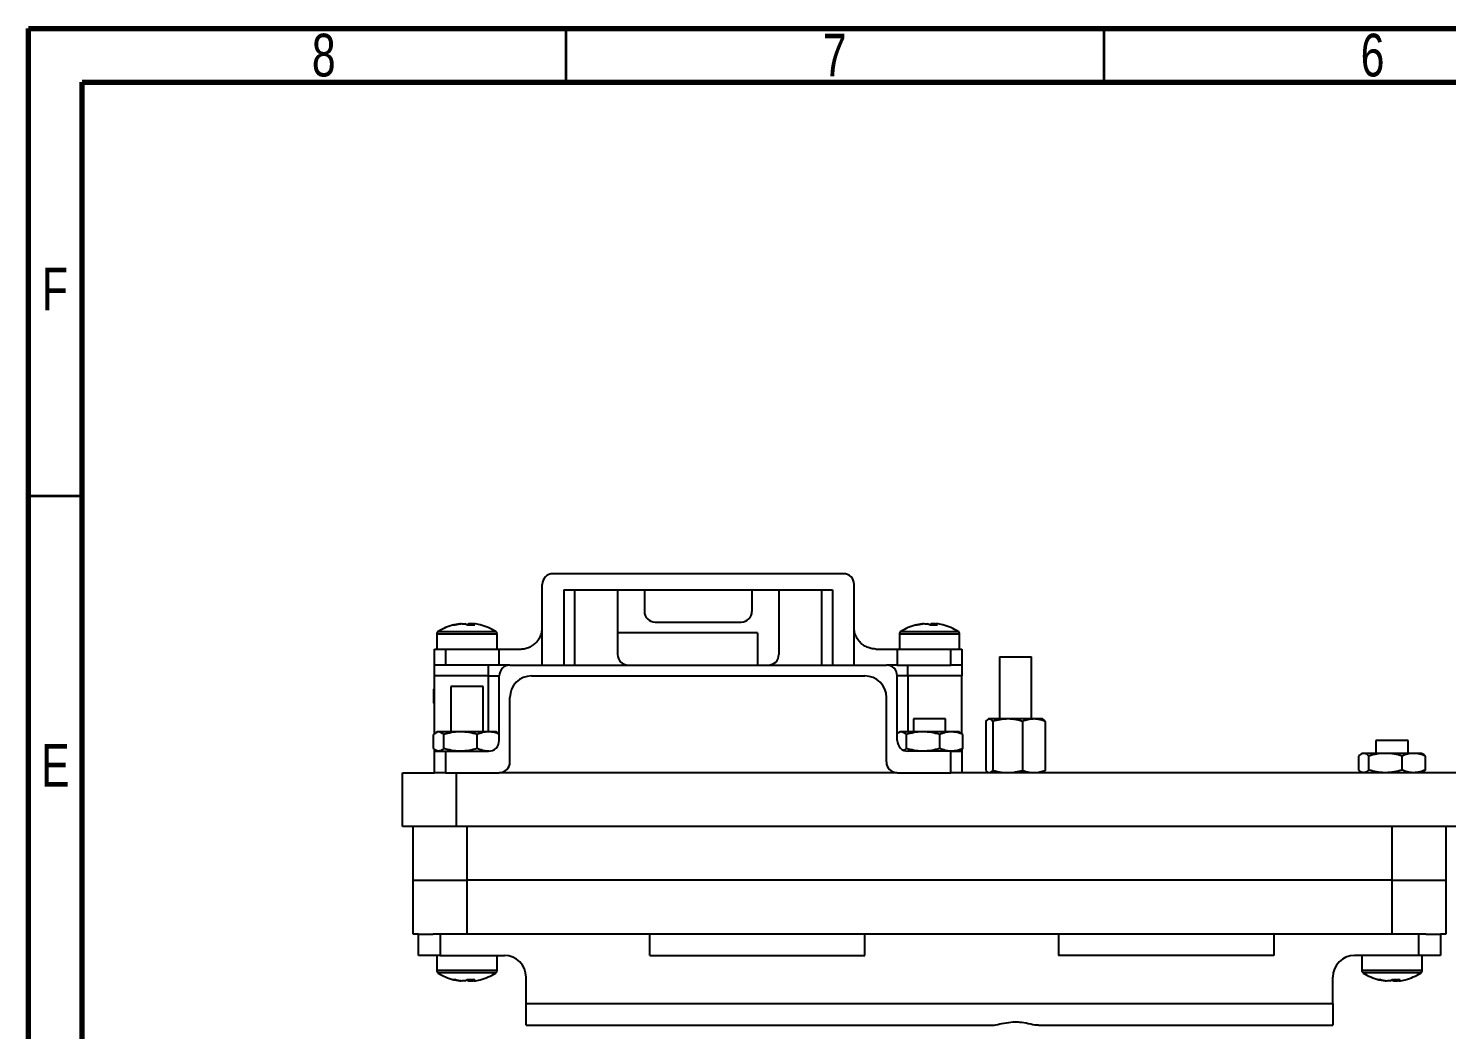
# Model space of a CAD drawing. Header units: millimetres. Extents: x 15 to 415, y 5 to 292.
# Drawn here: x 15 to 146.8, y 198.9 to 292 of the extents above; entities that cross this region are included whole.
import ezdxf

# ---------------------------------------------------------------- set-up
doc = ezdxf.new("R2010")
doc.units = ezdxf.units.MM
doc.styles.add('SLDTEXTSTYLE0', font='TXT', dxfattribs={"width": 0.75})

msp = doc.modelspace()

# ---------------------------------------------------------------- linework, layer by layer
at = {"color": 7, "linetype": 'Continuous', "lineweight": 70}
for p, q in [((15, 5), (15, 292)), ((15, 292), (415, 292)), ((20, 10), (20, 287)), ((20, 287), (410, 287))]:
    msp.add_line(p, q, dxfattribs=at)
at = {"color": 7, "linetype": 'Continuous', "lineweight": 35}
for p, q in [((65, 287), (65, 292)), ((115, 287), (115, 292)), ((20, 248.5), (15, 248.5))]:
    msp.add_line(p, q, dxfattribs=at)
at = {"color": 7, "linetype": 'Continuous', "lineweight": 25}
for p, q in [((90.77, 241.29), (63.77, 241.29)), ((62.77, 236.29), (62.77, 240.29)), ((91.77, 236.29), (91.77, 240.29)), ((64.77, 239.79), (89.77, 239.79)), ((64.77, 239.79), (64.77, 232.79)), ((65.77, 239.79), (65.77, 232.79)), ((65.77, 239.79), (69.77, 239.79)), ((69.77, 239.79), (69.77, 233.79)), ((72.27, 239.79), (72.27, 237.79)), ((82.27, 239.79), (82.27, 237.79)), ((84.77, 239.79), (84.77, 233.79)), ((84.77, 239.79), (88.77, 239.79)), ((88.77, 232.79), (88.77, 239.79)), ((89.77, 239.79), (89.77, 232.79)), ((55.25, 236.64), (55.12, 236.64)), ((55.34, 236.64), (55.59, 236.64)), ((56.2, 236.64), (55.95, 236.64)), ((55.96, 236.5), (55.95, 236.64)), ((56.2, 236.64), (56.19, 236.5)), ((56.29, 236.64), (56.42, 236.64)), ((56.29, 236.64), (56.29, 236.5)), ((62.77, 232.79), (62.77, 236.29)), ((73.27, 236.79), (81.27, 236.79)), ((91.77, 232.79), (91.77, 236.29)), ((98.25, 236.64), (98.12, 236.64)), ((98.34, 236.64), (98.59, 236.64)), ((99.2, 236.64), (98.95, 236.64)), ((98.96, 236.5), (98.95, 236.64)), ((99.2, 236.64), (99.19, 236.5)), ((99.29, 236.64), (99.42, 236.64)), ((99.29, 236.64), (99.29, 236.5)), ((52.97, 235.69), (52.97, 234.29)), ((58.57, 234.29), (58.57, 235.69)), ((82.77, 235.79), (69.77, 235.79)), ((82.77, 235.79), (82.77, 232.79)), ((95.97, 235.69), (95.97, 234.29)), ((101.57, 234.29), (101.57, 235.69)), ((52.77, 232.79), (52.77, 234.29)), ((52.77, 234.29), (53.77, 234.29)), ((53.77, 234.29), (53.77, 232.79)), ((53.77, 234.29), (58.77, 234.29)), ((58.77, 232.79), (58.77, 234.29)), ((58.77, 234.29), (60.77, 234.29)), ((93.77, 234.29), (95.77, 234.29)), ((95.77, 234.29), (95.77, 232.79)), ((95.77, 234.29), (100.77, 234.29)), ((100.77, 232.79), (100.77, 234.29)), ((100.77, 234.29), (101.77, 234.29)), ((101.77, 234.29), (101.77, 232.79)), ((105.27, 233.56), (105.27, 227.79)), ((105.27, 233.56), (108.27, 233.56)), ((108.27, 227.79), (108.27, 233.56)), ((52.77, 231.79), (52.77, 232.79)), ((53.77, 232.79), (52.77, 232.79)), ((58.77, 232.79), (53.77, 232.79)), ((57.77, 231.79), (57.77, 232.79)), ((59.77, 232.79), (58.77, 232.79)), ((59.77, 232.79), (94.77, 232.79)), ((95.77, 232.79), (94.77, 232.79)), ((95.77, 232.79), (100.77, 232.79)), ((96.77, 231.79), (96.77, 232.79)), ((101.77, 232.79), (100.77, 232.79)), ((101.77, 232.79), (101.77, 231.79)), ((57.77, 231.79), (52.77, 231.79)), ((52.77, 226.41), (52.77, 231.79)), ((54.27, 230.79), (54.27, 226.59)), ((56.22, 230.79), (54.27, 230.79)), ((57.27, 230.79), (56.22, 230.79)), ((57.27, 226.59), (57.27, 230.79)), ((57.77, 231.79), (58.77, 231.79)), ((58.77, 225.79), (58.77, 231.79)), ((61.77, 231.79), (92.77, 231.79)), ((95.77, 225.79), (95.77, 231.79)), ((96.77, 231.79), (95.77, 231.79)), ((101.77, 231.79), (96.77, 231.79)), ((101.77, 226.43), (101.77, 231.79)), ((52.67, 230.54), (52.77, 230.63)), ((52.67, 230.54), (52.67, 229.24)), ((59.77, 223.79), (59.77, 229.79)), ((94.77, 223.79), (94.77, 229.79)), ((52.67, 229.24), (52.77, 229.15)), ((97.27, 227.79), (97.27, 226.59)), ((99.22, 227.79), (97.27, 227.79)), ((100.27, 227.79), (99.22, 227.79)), ((100.27, 226.59), (100.27, 227.79)), ((104, 227.56), (104, 223.01)), ((104.27, 227.79), (104.2, 227.75)), ((109.27, 227.79), (104.27, 227.79)), ((104.66, 227.56), (104.66, 223.01)), ((107.43, 227.56), (107.43, 223.01)), ((109.34, 227.75), (109.27, 227.79)), ((109.54, 227.56), (109.54, 223.01)), ((52.67, 225.04), (52.67, 226.34)), ((53.02, 226.59), (52.89, 226.51)), ((53.15, 226.59), (53.02, 226.59)), ((55.17, 226.59), (53.15, 226.59)), ((53.62, 225.04), (53.62, 226.34)), ((57.8, 226.59), (55.17, 226.59)), ((56.72, 225.04), (56.72, 226.34)), ((58.52, 226.59), (57.8, 226.59)), ((58.65, 226.51), (58.52, 226.59)), ((96.02, 226.59), (95.89, 226.51)), ((96.15, 226.59), (96.02, 226.59)), ((98.17, 226.59), (96.15, 226.59)), ((96.62, 225.04), (96.62, 226.34)), ((100.8, 226.59), (98.17, 226.59)), ((99.72, 225.04), (99.72, 226.34)), ((101.52, 226.59), (100.8, 226.59)), ((101.65, 226.51), (101.52, 226.59)), ((101.87, 225.04), (101.87, 226.34)), ((140.27, 225.79), (140.27, 224.59)), ((142.22, 225.79), (140.27, 225.79)), ((143.27, 225.79), (142.22, 225.79)), ((143.27, 224.59), (143.27, 225.79)), ((52.77, 224.79), (52.77, 224.95)), ((52.77, 222.79), (52.77, 224.79)), ((52.77, 224.79), (53.77, 224.79)), ((52.89, 224.87), (53.02, 224.79)), ((53.77, 224.79), (53.77, 222.79)), ((53.77, 224.79), (57.77, 224.79)), ((100.77, 224.79), (96.77, 224.79)), ((100.77, 222.79), (100.77, 224.79)), ((100.77, 224.79), (101.77, 224.79)), ((101.52, 224.79), (101.65, 224.87)), ((101.77, 224.93), (101.77, 224.79)), ((101.77, 224.79), (101.77, 222.79)), ((138.67, 223.04), (138.67, 224.34)), ((139.02, 224.59), (138.89, 224.51)), ((139.15, 224.59), (139.02, 224.59)), ((141.17, 224.59), (139.15, 224.59)), ((139.62, 223.04), (139.62, 224.34)), ((143.8, 224.59), (141.17, 224.59)), ((142.72, 223.04), (142.72, 224.34)), ((144.52, 224.59), (143.8, 224.59)), ((144.65, 224.51), (144.52, 224.59)), ((144.87, 223.04), (144.87, 224.34)), ((104.2, 222.83), (104.27, 222.79)), ((109.27, 222.79), (109.34, 222.83)), ((138.89, 222.87), (139.02, 222.79)), ((144.52, 222.79), (144.65, 222.87)), ((49.77, 217.79), (49.77, 222.79)), ((49.77, 222.79), (52.77, 222.79)), ((53.77, 222.79), (52.77, 222.79)), ((53.77, 222.79), (58.77, 222.79)), ((54.77, 222.79), (54.77, 217.79)), ((95.77, 222.79), (58.77, 222.79)), ((95.77, 222.79), (100.77, 222.79)), ((101.77, 222.79), (100.77, 222.79)), ((190.77, 222.79), (101.77, 222.79)), ((54.77, 217.79), (49.77, 217.79)), ((50.77, 212.79), (50.77, 217.79)), ((190.77, 217.79), (54.77, 217.79)), ((55.77, 217.79), (55.77, 212.79)), ((141.77, 217.79), (55.77, 217.79)), ((141.77, 212.79), (141.77, 217.79)), ((146.77, 217.79), (146.77, 212.79)), ((50.77, 207.79), (50.77, 212.79)), ((50.77, 212.79), (55.77, 212.79)), ((55.77, 212.79), (55.77, 207.79)), ((141.77, 212.79), (55.77, 212.79)), ((141.77, 207.79), (141.77, 212.79)), ((141.77, 212.79), (146.77, 212.79)), ((146.77, 212.79), (146.77, 207.79)), ((51.27, 207.79), (50.77, 207.79)), ((51.27, 205.79), (51.27, 207.79)), ((51.28, 207.79), (52.64, 207.79)), ((55.77, 207.79), (52.64, 207.79)), ((53.27, 207.79), (53.27, 205.79)), ((141.77, 207.79), (55.77, 207.79)), ((72.77, 205.79), (72.77, 207.79)), ((92.77, 205.79), (92.77, 207.79)), ((110.77, 207.79), (110.77, 205.79)), ((130.77, 207.79), (130.77, 205.79)), ((144.9, 207.79), (141.77, 207.79)), ((144.27, 205.79), (144.27, 207.79)), ((144.9, 207.79), (146.26, 207.79)), ((146.77, 207.79), (146.27, 207.79)), ((146.27, 207.79), (146.27, 205.79)), ((53.27, 205.79), (51.27, 205.79)), ((52.97, 205.79), (52.97, 204.39)), ((53.27, 205.79), (59.27, 205.79)), ((58.57, 204.39), (58.57, 205.79)), ((72.77, 205.79), (92.77, 205.79)), ((130.77, 205.79), (110.77, 205.79)), ((144.27, 205.79), (138.27, 205.79)), ((138.97, 205.79), (138.97, 204.39)), ((146.27, 205.79), (144.27, 205.79)), ((144.57, 204.39), (144.57, 205.79)), ((55.12, 203.44), (55.25, 203.44)), ((55.59, 203.44), (55.34, 203.44)), ((55.95, 203.44), (55.96, 203.58)), ((55.95, 203.44), (56.2, 203.44)), ((56.19, 203.58), (56.2, 203.44)), ((56.29, 203.58), (56.29, 203.44)), ((56.42, 203.44), (56.29, 203.44)), ((61.27, 201.32), (61.27, 203.79)), ((136.27, 201.32), (136.27, 203.79)), ((141.12, 203.44), (141.25, 203.44)), ((141.59, 203.44), (141.34, 203.44)), ((141.95, 203.44), (141.96, 203.58)), ((141.95, 203.44), (142.2, 203.44)), ((142.19, 203.58), (142.2, 203.44)), ((142.29, 203.58), (142.29, 203.44)), ((142.42, 203.44), (142.29, 203.44)), ((61.27, 201.32), (136.27, 201.32)), ((61.27, 199.32), (61.27, 201.32)), ((136.27, 201.32), (136.27, 199.32)), ((61.27, 199.32), (104.61, 199.32)), ((104.61, 199.32), (104.63, 199.32)), ((108.91, 199.32), (136.27, 199.32))]:
    msp.add_line(p, q, dxfattribs=at)
at = {"color": 8, "linetype": 'Continuous', "lineweight": 25}
for p, q in [((52.97, 235.69), (56.61, 235.69)), ((53.1, 235.91), (56.57, 235.91)), ((56.57, 235.91), (58.45, 235.91)), ((56.61, 235.69), (58.57, 235.69)), ((95.97, 235.69), (99.61, 235.69)), ((96.1, 235.91), (99.57, 235.91)), ((99.57, 235.91), (101.45, 235.91)), ((99.61, 235.69), (101.57, 235.69)), ((57.77, 226.59), (57.77, 231.79)), ((96.77, 231.79), (96.77, 226.59)), ((56.61, 204.39), (52.97, 204.39)), ((58.57, 204.39), (56.61, 204.39)), ((142.61, 204.39), (138.97, 204.39)), ((144.57, 204.39), (142.61, 204.39)), ((56.57, 204.17), (53.1, 204.17)), ((58.45, 204.17), (56.57, 204.17)), ((142.57, 204.17), (139.1, 204.17)), ((144.45, 204.17), (142.57, 204.17))]:
    msp.add_line(p, q, dxfattribs=at)
at = {"color": 7, "linetype": 'Continuous', "lineweight": 25, "flags": 128}
for points in [[(56.29, 236.63), (56.29, 236.63), (56.2, 236.64)], [(99.29, 236.63), (99.29, 236.63), (99.2, 236.64)], [(56.2, 203.44), (56.29, 203.45), (56.29, 203.45)], [(142.2, 203.44), (142.29, 203.45), (142.29, 203.45)]]:
    msp.add_lwpolyline(points, dxfattribs=at)
at = {"color": 7, "linetype": 'Continuous', "lineweight": 25}
for centre, radius, start, end in [((63.77, 240.29), 1, 90, 180), ((90.77, 240.29), 1, 0, 90), ((73.27, 237.79), 1, 180, 270), ((81.27, 237.79), 1, 270, 0), ((55.77, 231.69), 5, 104.2954, 122.336), ((55.66, 232.11), 4.56, 96.8196, 105.8902), ((54.52, 236.02), 0.497, 77.1189, 102.8811), ((55.88, 232.11), 4.56, 96.8196, 105.8902), ((55.32, 235.98), 0.714, 46.7613, 68.0588), ((56.21, 236.01), 0.688, 111.7455, 129.6225), ((56.16, 231.53), 4.99, 85.9401, 94.0599), ((56.03, 235.98), 0.714, 46.7613, 68.0588), ((55.88, 232.12), 4.56, 75.7012, 83.1816), ((55.77, 231.69), 5, 57.664, 75.7046), ((98.77, 231.69), 5, 104.2954, 122.336), ((98.66, 232.11), 4.56, 96.8196, 105.8902), ((97.52, 236.02), 0.497, 77.1189, 102.8811), ((98.88, 232.11), 4.56, 96.8196, 105.8902), ((98.32, 235.98), 0.714, 46.7613, 68.0588), ((99.21, 236.01), 0.688, 111.7455, 129.6225), ((99.16, 231.53), 4.99, 85.9401, 94.0599), ((99.03, 235.98), 0.714, 46.7613, 68.0588), ((98.88, 232.12), 4.56, 75.7012, 83.1816), ((98.77, 231.69), 5, 57.664, 75.7046), ((53.24, 235.69), 0.27, 122.336, 180), ((58.3, 235.69), 0.27, 0, 57.664), ((96.24, 235.69), 0.27, 122.336, 180), ((101.3, 235.69), 0.27, 0, 57.664), ((70.77, 233.79), 1, 180, 270), ((83.77, 233.79), 1, 270, 0), ((59.77, 231.79), 1, 90, 180), ((94.77, 231.79), 1, 0, 90), ((61.77, 229.79), 2, 90, 180), ((92.77, 229.79), 2, 0, 90), ((57.77, 225.79), 1, 270, 360), ((96.77, 225.79), 1, 180, 270), ((58.77, 223.79), 1, 270, 0), ((95.77, 223.79), 1, 180, 270), ((59.27, 203.79), 2, 0, 90), ((138.27, 203.79), 2, 90, 180), ((53.24, 204.39), 0.27, 180, 237.664), ((58.3, 204.39), 0.27, 302.336, 0), ((139.24, 204.39), 0.27, 180, 237.664), ((144.3, 204.39), 0.27, 302.336, 0), ((55.77, 208.39), 5, 237.664, 255.7046), ((54.52, 204.06), 0.497, 257.1189, 282.8811), ((55.66, 207.97), 4.56, 254.1098, 263.1804), ((55.88, 207.97), 4.56, 254.1098, 263.1804), ((55.32, 204.1), 0.714, 291.9412, 313.2387), ((56.2, 204.06), 0.671, 230.15, 248.482), ((56.16, 208.55), 4.99, 265.9401, 274.0599), ((56.03, 204.1), 0.714, 291.9412, 313.2387), ((55.88, 207.96), 4.56, 276.8172, 284.3), ((55.77, 208.39), 5, 284.2954, 302.336), ((141.77, 208.39), 5, 237.664, 255.7046), ((140.52, 204.06), 0.497, 257.1189, 282.8811), ((141.66, 207.97), 4.56, 254.1098, 263.1804), ((141.88, 207.97), 4.56, 254.1098, 263.1804), ((141.32, 204.1), 0.714, 291.9412, 313.2387), ((142.2, 204.06), 0.671, 230.15, 248.482), ((142.16, 208.55), 4.99, 265.9401, 274.0599), ((142.03, 204.1), 0.714, 291.9412, 313.2387), ((141.88, 207.96), 4.56, 276.8172, 284.3), ((141.77, 208.39), 5, 284.2954, 302.336)]:
    msp.add_arc(centre, radius, start, end, dxfattribs=at)
for points, knots in [([(60.77, 234.29), (60.91, 234.3), (61.2, 234.32), (61.6, 234.46), (61.96, 234.66), (62.3, 234.97), (62.57, 235.37), (62.74, 235.83), (62.77, 236.14), (62.77, 236.29), (62.77, 236.29)], [0, 0, 0, 0, 0.106864, 0.2182, 0.345815, 0.476977, 0.656703, 0.841507, 0.997312, 1, 1, 1, 1]), ([(93.77, 234.29), (93.63, 234.3), (93.34, 234.32), (92.94, 234.46), (92.58, 234.67), (92.24, 234.98), (91.97, 235.38), (91.8, 235.83), (91.77, 236.14), (91.77, 236.29), (91.77, 236.29)], [0, 0, 0, 0, 0.108971, 0.218186, 0.347476, 0.476965, 0.659129, 0.841503, 0.997312, 1, 1, 1, 1]), ([(104.66, 227.56), (104.6, 227.64), (104.48, 227.77), (104.31, 227.8), (104.15, 227.73), (104.06, 227.62), (104, 227.56)], [0, 0, 0, 0, 0.295402, 0.554813, 0.763087, 1, 1, 1, 1]), ([(107.43, 227.56), (107.16, 227.64), (106.66, 227.77), (105.94, 227.8), (105.28, 227.73), (104.88, 227.62), (104.66, 227.56)], [0, 0, 0, 0, 0.295402, 0.554813, 0.763087, 1, 1, 1, 1]), ([(109.54, 227.56), (109.33, 227.64), (108.95, 227.77), (108.4, 227.8), (107.9, 227.73), (107.59, 227.62), (107.43, 227.56)], [0, 0, 0, 0, 0.295402, 0.554813, 0.763087, 1, 1, 1, 1]), ([(109.34, 227.74), (109.36, 227.74), (109.42, 227.71), (109.49, 227.63), (109.54, 227.56)], [0, 0, 0, 0, 0.208733, 1, 1, 1, 1]), ([(53.15, 226.59), (53.1, 226.59), (52.94, 226.57), (52.79, 226.44), (52.67, 226.34)], [0, 0, 0, 0, 0.268634, 1, 1, 1, 1]), ([(53.62, 226.34), (53.58, 226.38), (53.43, 226.53), (53.27, 226.56), (53.15, 226.59)], [0, 0, 0, 0, 0.257551, 1, 1, 1, 1]), ([(55.17, 226.59), (55.14, 226.59), (54.86, 226.59), (54.33, 226.53), (53.86, 226.41), (53.62, 226.34)], [0, 0, 0, 0, 0.070013, 0.530744, 1, 1, 1, 1]), ([(56.72, 226.34), (56.47, 226.41), (55.96, 226.55), (55.44, 226.58), (55.17, 226.59)], [0, 0, 0, 0, 0.495458, 1, 1, 1, 1]), ([(57.8, 226.59), (57.77, 226.59), (57.58, 226.59), (57.21, 226.53), (56.89, 226.41), (56.72, 226.34)], [0, 0, 0, 0, 0.070013, 0.530744, 1, 1, 1, 1]), ([(58.77, 226.38), (58.63, 226.43), (58.31, 226.56), (57.98, 226.58), (57.8, 226.59)], [0, 0, 0, 0, 0.44334, 1, 1, 1, 1]), ([(58.77, 226.43), (58.76, 226.44), (58.72, 226.47), (58.68, 226.48), (58.65, 226.49)], [0, 0, 0, 0, 0.176457, 1, 1, 1, 1]), ([(96.15, 226.59), (96.1, 226.59), (95.98, 226.58), (95.85, 226.48), (95.77, 226.41)], [0, 0, 0, 0, 0.340023, 1, 1, 1, 1]), ([(96.62, 226.34), (96.58, 226.38), (96.43, 226.53), (96.27, 226.56), (96.15, 226.59)], [0, 0, 0, 0, 0.257551, 1, 1, 1, 1]), ([(98.17, 226.59), (98.14, 226.59), (97.86, 226.59), (97.33, 226.53), (96.86, 226.41), (96.62, 226.34)], [0, 0, 0, 0, 0.0700125, 0.5307444, 1, 1, 1, 1]), ([(99.72, 226.34), (99.47, 226.41), (98.96, 226.55), (98.44, 226.58), (98.17, 226.59)], [0, 0, 0, 0, 0.495458, 1, 1, 1, 1]), ([(100.8, 226.59), (100.77, 226.59), (100.58, 226.59), (100.21, 226.53), (99.89, 226.41), (99.72, 226.34)], [0, 0, 0, 0, 0.070013, 0.530744, 1, 1, 1, 1]), ([(101.87, 226.34), (101.7, 226.41), (101.34, 226.55), (100.98, 226.58), (100.8, 226.59)], [0, 0, 0, 0, 0.495458, 1, 1, 1, 1]), ([(101.87, 226.34), (101.83, 226.38), (101.76, 226.46), (101.68, 226.48), (101.65, 226.49)], [0, 0, 0, 0, 0.5531, 1, 1, 1, 1]), ([(53.15, 224.79), (53.1, 224.79), (52.94, 224.81), (52.79, 224.94), (52.67, 225.04)], [0, 0, 0, 0, 0.268634, 1, 1, 1, 1]), ([(53.62, 225.04), (53.58, 225), (53.43, 224.85), (53.27, 224.82), (53.15, 224.79)], [0, 0, 0, 0, 0.2575513, 1, 1, 1, 1]), ([(55.17, 224.79), (55.14, 224.79), (54.86, 224.79), (54.33, 224.85), (53.86, 224.97), (53.62, 225.04)], [0, 0, 0, 0, 0.070013, 0.530744, 1, 1, 1, 1]), ([(56.72, 225.04), (56.47, 224.97), (55.96, 224.83), (55.44, 224.8), (55.17, 224.79)], [0, 0, 0, 0, 0.495458, 1, 1, 1, 1]), ([(57.8, 224.79), (57.77, 224.79), (57.58, 224.79), (57.21, 224.85), (56.89, 224.97), (56.72, 225.04)], [0, 0, 0, 0, 0.0700125, 0.5307444, 1, 1, 1, 1]), ([(96.62, 225.04), (96.58, 225), (96.5, 224.91), (96.41, 224.89), (96.37, 224.88)], [0, 0, 0, 0, 0.478029, 1, 1, 1, 1]), ([(98.17, 224.79), (98.14, 224.79), (97.86, 224.79), (97.33, 224.85), (96.86, 224.97), (96.62, 225.04)], [0, 0, 0, 0, 0.070013, 0.530744, 1, 1, 1, 1]), ([(99.72, 225.04), (99.47, 224.97), (98.96, 224.83), (98.44, 224.8), (98.17, 224.79)], [0, 0, 0, 0, 0.495458, 1, 1, 1, 1]), ([(100.8, 224.79), (100.77, 224.79), (100.58, 224.79), (100.21, 224.85), (99.89, 224.97), (99.72, 225.04)], [0, 0, 0, 0, 0.070013, 0.530744, 1, 1, 1, 1]), ([(101.87, 225.04), (101.7, 224.97), (101.34, 224.83), (100.98, 224.8), (100.8, 224.79)], [0, 0, 0, 0, 0.495458, 1, 1, 1, 1]), ([(101.87, 225.04), (101.83, 225), (101.76, 224.92), (101.68, 224.9), (101.65, 224.89)], [0, 0, 0, 0, 0.5531, 1, 1, 1, 1]), ([(139.15, 224.59), (139.1, 224.59), (138.94, 224.57), (138.79, 224.44), (138.67, 224.34)], [0, 0, 0, 0, 0.268634, 1, 1, 1, 1]), ([(139.62, 224.34), (139.58, 224.38), (139.43, 224.53), (139.27, 224.56), (139.15, 224.59)], [0, 0, 0, 0, 0.257551, 1, 1, 1, 1]), ([(141.17, 224.59), (141.14, 224.59), (140.86, 224.59), (140.33, 224.53), (139.86, 224.41), (139.62, 224.34)], [0, 0, 0, 0, 0.070013, 0.530744, 1, 1, 1, 1]), ([(142.72, 224.34), (142.47, 224.41), (141.96, 224.55), (141.44, 224.58), (141.17, 224.59)], [0, 0, 0, 0, 0.495458, 1, 1, 1, 1]), ([(143.8, 224.59), (143.77, 224.59), (143.58, 224.59), (143.21, 224.53), (142.89, 224.41), (142.72, 224.34)], [0, 0, 0, 0, 0.070013, 0.530744, 1, 1, 1, 1]), ([(144.87, 224.34), (144.7, 224.41), (144.34, 224.55), (143.98, 224.58), (143.8, 224.59)], [0, 0, 0, 0, 0.495458, 1, 1, 1, 1]), ([(144.87, 224.34), (144.83, 224.38), (144.76, 224.46), (144.68, 224.48), (144.65, 224.49)], [0, 0, 0, 0, 0.5531, 1, 1, 1, 1]), ([(104, 223.01), (104.07, 222.94), (104.19, 222.81), (104.36, 222.78), (104.52, 222.85), (104.61, 222.96), (104.66, 223.01)], [0, 0, 0, 0, 0.2954024, 0.554813, 0.7630869, 1, 1, 1, 1]), ([(104.66, 223.01), (104.93, 222.94), (105.44, 222.81), (106.15, 222.78), (106.81, 222.85), (107.21, 222.96), (107.43, 223.01)], [0, 0, 0, 0, 0.295402, 0.554813, 0.763087, 1, 1, 1, 1]), ([(107.43, 223.01), (107.63, 222.94), (108.02, 222.81), (108.56, 222.78), (109.07, 222.85), (109.37, 222.96), (109.54, 223.01)], [0, 0, 0, 0, 0.295402, 0.554813, 0.763087, 1, 1, 1, 1]), ([(109.54, 223.01), (109.47, 222.93), (109.41, 222.85), (109.34, 222.83), (109.34, 222.83)], [0, 0, 0, 0, 0.9858586, 1, 1, 1, 1]), ([(139.15, 222.79), (139.1, 222.79), (138.94, 222.81), (138.79, 222.94), (138.67, 223.04)], [0, 0, 0, 0, 0.268634, 1, 1, 1, 1]), ([(139.62, 223.04), (139.58, 223), (139.43, 222.85), (139.27, 222.82), (139.15, 222.79)], [0, 0, 0, 0, 0.257551, 1, 1, 1, 1]), ([(141.17, 222.79), (141.14, 222.79), (140.86, 222.79), (140.33, 222.85), (139.86, 222.97), (139.62, 223.04)], [0, 0, 0, 0, 0.070013, 0.530744, 1, 1, 1, 1]), ([(142.72, 223.04), (142.47, 222.97), (141.96, 222.83), (141.44, 222.8), (141.17, 222.79)], [0, 0, 0, 0, 0.495458, 1, 1, 1, 1]), ([(143.8, 222.79), (143.77, 222.79), (143.58, 222.79), (143.21, 222.85), (142.89, 222.97), (142.72, 223.04)], [0, 0, 0, 0, 0.070013, 0.530744, 1, 1, 1, 1]), ([(144.87, 223.04), (144.7, 222.97), (144.34, 222.83), (143.98, 222.8), (143.8, 222.79)], [0, 0, 0, 0, 0.495458, 1, 1, 1, 1]), ([(144.87, 223.04), (144.83, 223), (144.76, 222.92), (144.68, 222.9), (144.65, 222.89)], [0, 0, 0, 0, 0.5531, 1, 1, 1, 1]), ([(104.61, 199.33), (104.62, 199.33), (104.8, 199.3), (105.3, 199.43), (106.08, 199.59), (106.73, 199.63), (107.35, 199.6), (108.01, 199.48), (108.61, 199.32), (108.86, 199.34), (108.91, 199.34)], [0, 0, 0, 0, 0.010183, 0.19093, 0.371938, 0.529469, 0.574309, 0.749019, 0.947087, 1, 1, 1, 1])]:
    msp.add_open_spline(points, degree=3, knots=knots, dxfattribs=at)

# ---------------------------------------------------------------- texts
at = {"color": 7, "linetype": 'Continuous', "lineweight": 0, "char_height": 3.97, "attachment_point": 2, "style": 'SLDTEXTSTYLE0'}
for s, insert in [('8', (42.46, 291.5)), ('7', (89.96, 291.5)), ('6', (139.96, 291.5)), ('F', (17.46, 269.75)), ('E', (17.51, 225.45))]:
    msp.add_mtext(s, dxfattribs=dict(at, insert=insert))

doc.saveas('drawing.dxf')
